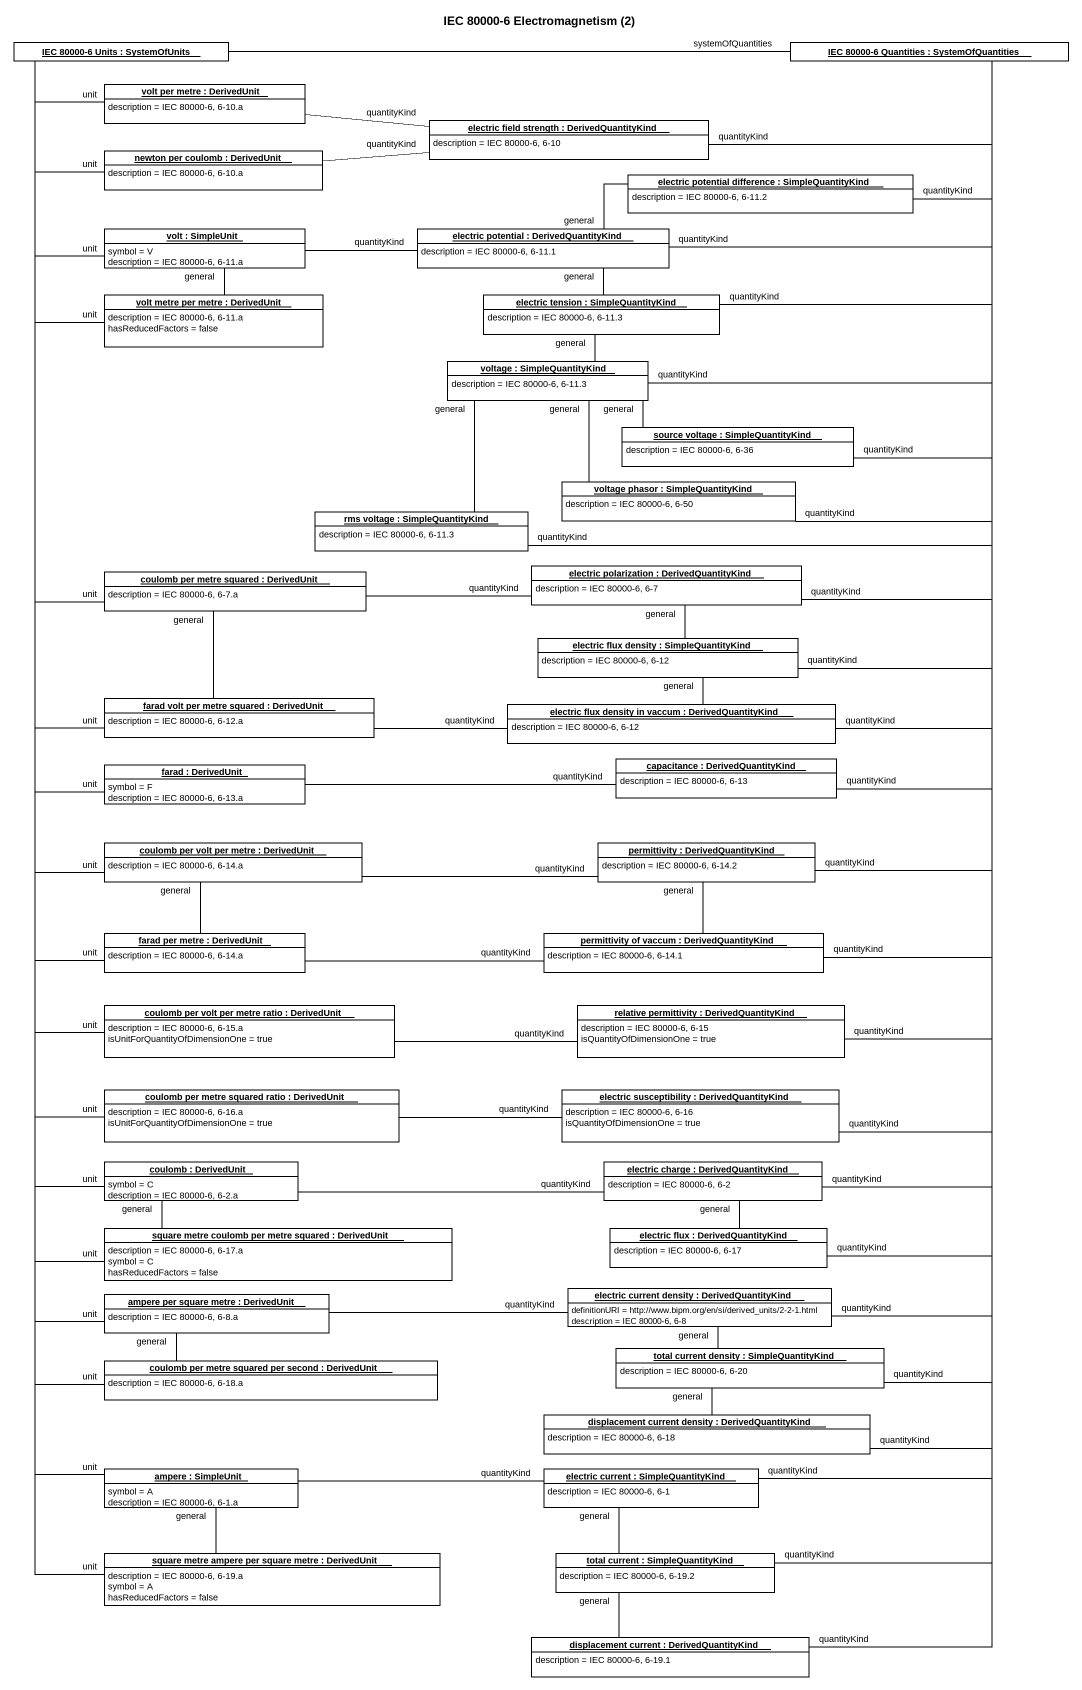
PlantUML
@startuml
title IEC 80000-6 Electromagnetism (2)
hide circle
hide empty members
object "IEC 80000-6 Units : SystemOfUnits" as IEC_80000_6_Units #FFFFFF
object "IEC 80000-6 Quantities : SystemOfQuantities" as IEC_80000_6_Quantities #FFFFFF
object "volt per metre : DerivedUnit" as volt_per_metre #FFFFFF {
  description = IEC 80000-6, 6-10.a
}
object "electric field strength : DerivedQuantityKind" as electric_field_strength #FFFFFF {
  description = IEC 80000-6, 6-10
}
object "newton per coulomb : DerivedUnit" as newton_per_coulomb #FFFFFF {
  description = IEC 80000-6, 6-10.a
}
object "electric potential difference : SimpleQuantityKind" as electric_potential #FFFFFF {
  description = IEC 80000-6, 6-11.2
}
object "volt : SimpleUnit" as volt #FFFFFF {
  symbol = V
  description = IEC 80000-6, 6-11.a
}
object "electric potential : DerivedQuantityKind" as electric_potential_2 #FFFFFF {
  description = IEC 80000-6, 6-11.1
}
object "volt metre per metre : DerivedUnit" as volt_metre_per_metre #FFFFFF {
  description = IEC 80000-6, 6-11.a
  hasReducedFactors = false
}
object "electric tension : SimpleQuantityKind" as electric_tension #FFFFFF {
  description = IEC 80000-6, 6-11.3
}
object "voltage : SimpleQuantityKind" as voltage #FFFFFF {
  description = IEC 80000-6, 6-11.3
}
object "source voltage : SimpleQuantityKind" as source_voltage #FFFFFF {
  description = IEC 80000-6, 6-36
}
object "rms voltage : SimpleQuantityKind" as rms_voltage #FFFFFF {
  description = IEC 80000-6, 6-11.3
}
object "voltage phasor : SimpleQuantityKind" as voltage_phasor #FFFFFF {
  description = IEC 80000-6, 6-50
}
object "coulomb per metre squared : DerivedUnit" as coulomb_per_metre_squared #FFFFFF {
  description = IEC 80000-6, 6-7.a
}
object "electric polarization : DerivedQuantityKind" as electric_polarization #FFFFFF {
  description = IEC 80000-6, 6-7
}
object "electric flux density : SimpleQuantityKind" as electric_flux_density #FFFFFF {
  description = IEC 80000-6, 6-12
}
object "farad volt per metre squared : DerivedUnit" as farad_volt_per_metre_squared #FFFFFF {
  description = IEC 80000-6, 6-12.a
}
object "electric flux density in vaccum : DerivedQuantityKind" as electric_flux_density_in #FFFFFF {
  description = IEC 80000-6, 6-12
}
object "farad : DerivedUnit" as farad #FFFFFF {
  symbol = F
  description = IEC 80000-6, 6-13.a
}
object "capacitance : DerivedQuantityKind" as capacitance #FFFFFF {
  description = IEC 80000-6, 6-13
}
object "coulomb per volt per metre : DerivedUnit" as coulomb_per_volt_per_metre #FFFFFF {
  description = IEC 80000-6, 6-14.a
}
object "permittivity : DerivedQuantityKind" as permittivity #FFFFFF {
  description = IEC 80000-6, 6-14.2
}
object "farad per metre : DerivedUnit" as farad_per_metre #FFFFFF {
  description = IEC 80000-6, 6-14.a
}
object "permittivity of vaccum : DerivedQuantityKind" as permittivity_of_vaccum #FFFFFF {
  description = IEC 80000-6, 6-14.1
}
object "coulomb per volt per metre ratio : DerivedUnit" as coulomb_per_volt_per_metre_2 #FFFFFF {
  description = IEC 80000-6, 6-15.a
  isUnitForQuantityOfDimensionOne = true
}
object "relative permittivity : DerivedQuantityKind" as relative_permittivity #FFFFFF {
  description = IEC 80000-6, 6-15
  isQuantityOfDimensionOne = true
}
object "coulomb per metre squared ratio : DerivedUnit" as coulomb_per_metre_squared_2 #FFFFFF {
  description = IEC 80000-6, 6-16.a
  isUnitForQuantityOfDimensionOne = true
}
object "electric susceptibility : DerivedQuantityKind" as electric_susceptibility #FFFFFF {
  description = IEC 80000-6, 6-16
  isQuantityOfDimensionOne = true
}
object "coulomb : DerivedUnit" as coulomb #FFFFFF {
  symbol = C
  description = IEC 80000-6, 6-2.a
}
object "electric charge : DerivedQuantityKind" as electric_charge #FFFFFF {
  description = IEC 80000-6, 6-2
}
object "square metre coulomb per metre squared : DerivedUnit" as square_metre_coulomb_per #FFFFFF {
  description = IEC 80000-6, 6-17.a
  symbol = C
  hasReducedFactors = false
}
object "electric flux : DerivedQuantityKind" as electric_flux #FFFFFF {
  description = IEC 80000-6, 6-17
}
object "ampere per square metre : DerivedUnit" as ampere_per_square_metre #FFFFFF {
  description = IEC 80000-6, 6-8.a
}
object "electric current density : DerivedQuantityKind" as electric_current_density #FFFFFF {
  definitionURI = http://www.bipm.org/en/si/derived_units/2-2-1.html
  description = IEC 80000-6, 6-8
}
object "coulomb per metre squared per second : DerivedUnit" as coulomb_per_metre_squared_3 #FFFFFF {
  description = IEC 80000-6, 6-18.a
}
object "total current density : SimpleQuantityKind" as total_current_density #FFFFFF {
  description = IEC 80000-6, 6-20
}
object "displacement current density : DerivedQuantityKind" as displacement_current_density #FFFFFF {
  description = IEC 80000-6, 6-18
}
object "ampere : SimpleUnit" as ampere #FFFFFF {
  symbol = A
  description = IEC 80000-6, 6-1.a
}
object "electric current : SimpleQuantityKind" as electric_current #FFFFFF {
  description = IEC 80000-6, 6-1
}
object "square metre ampere per square metre : DerivedUnit" as square_metre_ampere_per #FFFFFF {
  description = IEC 80000-6, 6-19.a
  symbol = A
  hasReducedFactors = false
}
object "total current : SimpleQuantityKind" as total_current #FFFFFF {
  description = IEC 80000-6, 6-19.2
}
object "displacement current : DerivedQuantityKind" as displacement_current #FFFFFF {
  description = IEC 80000-6, 6-19.1
}
IEC_80000_6_Quantities -left- IEC_80000_6_Units : systemOfQuantities
volt_per_metre -up- IEC_80000_6_Units : unit
volt_per_metre -right- electric_field_strength : quantityKind
electric_field_strength -right- IEC_80000_6_Quantities : quantityKind
newton_per_coulomb -up- IEC_80000_6_Units : unit
newton_per_coulomb -right- electric_field_strength : quantityKind
electric_potential -up- IEC_80000_6_Quantities : quantityKind
electric_potential -left- electric_potential_2 : general
volt -up- IEC_80000_6_Units : unit
volt -right- electric_potential_2 : quantityKind
volt -- volt_metre_per_metre : general
electric_potential_2 -right- IEC_80000_6_Quantities : quantityKind
volt_metre_per_metre -up- IEC_80000_6_Units : unit
electric_tension -up- IEC_80000_6_Quantities : quantityKind
electric_tension -up- electric_potential_2 : general
voltage -up- IEC_80000_6_Quantities : quantityKind
voltage -up- electric_tension : general
source_voltage -up- IEC_80000_6_Quantities : quantityKind
source_voltage -left- voltage : general
rms_voltage -up- IEC_80000_6_Quantities : quantityKind
rms_voltage -up- voltage : general
voltage_phasor -up- IEC_80000_6_Quantities : quantityKind
voltage_phasor -up- voltage : general
coulomb_per_metre_squared -up- IEC_80000_6_Units : unit
coulomb_per_metre_squared -right- electric_polarization : quantityKind
coulomb_per_metre_squared -- farad_volt_per_metre_squared : general
electric_polarization -up- IEC_80000_6_Quantities : quantityKind
electric_flux_density -up- IEC_80000_6_Quantities : quantityKind
electric_flux_density -up- electric_polarization : general
farad_volt_per_metre_squared -up- IEC_80000_6_Units : unit
farad_volt_per_metre_squared -right- electric_flux_density_in : quantityKind
electric_flux_density_in -up- IEC_80000_6_Quantities : quantityKind
electric_flux_density_in -up- electric_flux_density : general
farad -up- IEC_80000_6_Units : unit
farad -right- capacitance : quantityKind
capacitance -up- IEC_80000_6_Quantities : quantityKind
coulomb_per_volt_per_metre -up- IEC_80000_6_Units : unit
coulomb_per_volt_per_metre -right- permittivity : quantityKind
coulomb_per_volt_per_metre -- farad_per_metre : general
permittivity -up- IEC_80000_6_Quantities : quantityKind
farad_per_metre -up- IEC_80000_6_Units : unit
farad_per_metre -right- permittivity_of_vaccum : quantityKind
permittivity_of_vaccum -up- IEC_80000_6_Quantities : quantityKind
permittivity_of_vaccum -up- permittivity : general
coulomb_per_volt_per_metre_2 -up- IEC_80000_6_Units : unit
coulomb_per_volt_per_metre_2 -right- relative_permittivity : quantityKind
relative_permittivity -up- IEC_80000_6_Quantities : quantityKind
coulomb_per_metre_squared_2 -up- IEC_80000_6_Units : unit
coulomb_per_metre_squared_2 -right- electric_susceptibility : quantityKind
electric_susceptibility -up- IEC_80000_6_Quantities : quantityKind
coulomb -up- IEC_80000_6_Units : unit
coulomb -right- electric_charge : quantityKind
coulomb -- square_metre_coulomb_per : general
electric_charge -up- IEC_80000_6_Quantities : quantityKind
square_metre_coulomb_per -up- IEC_80000_6_Units : unit
electric_flux -up- IEC_80000_6_Quantities : quantityKind
electric_flux -up- electric_charge : general
ampere_per_square_metre -up- IEC_80000_6_Units : unit
ampere_per_square_metre -right- electric_current_density : quantityKind
ampere_per_square_metre -- coulomb_per_metre_squared_3 : general
electric_current_density -up- IEC_80000_6_Quantities : quantityKind
coulomb_per_metre_squared_3 -up- IEC_80000_6_Units : unit
total_current_density -up- IEC_80000_6_Quantities : quantityKind
total_current_density -up- electric_current_density : general
displacement_current_density -up- IEC_80000_6_Quantities : quantityKind
displacement_current_density -up- total_current_density : general
ampere -up- IEC_80000_6_Units : unit
ampere -right- electric_current : quantityKind
ampere -- square_metre_ampere_per : general
electric_current -up- IEC_80000_6_Quantities : quantityKind
square_metre_ampere_per -up- IEC_80000_6_Units : unit
total_current -up- IEC_80000_6_Quantities : quantityKind
total_current -up- electric_current : general
displacement_current -up- IEC_80000_6_Quantities : quantityKind
displacement_current -up- total_current : general
@enduml
